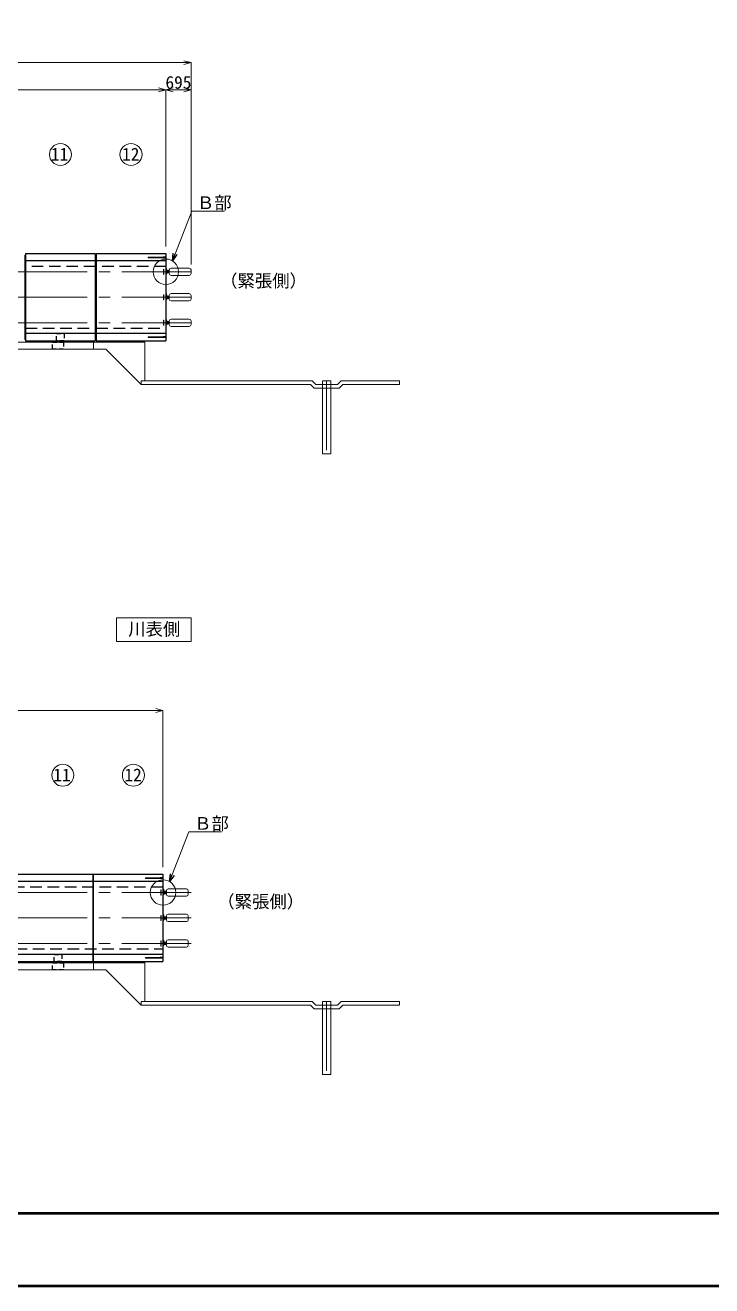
# Model space of a CAD drawing. Header units: millimetres. Extents: x 0 to 84100, y 0 to 59400.
# Drawn here: x 28854 to 47731, y 0 to 34653 of the extents above; entities that cross this region are included whole.
import ezdxf

# ---------------------------------------------------------------- set-up
doc = ezdxf.new("R2010")
doc.units = ezdxf.units.MM
doc.header["$LTSCALE"] = 100
doc.header["$PDMODE"] = 3
doc.header["$PDSIZE"] = -2
doc.linetypes.add('CENTER2', pattern=[28.575, 19.05, -3.175, 3.175, -3.175])
doc.linetypes.add('HIDDEN2', pattern=[4.7625, 3.175, -1.5875])
doc.layers.get('0').update_dxf_attribs({"lineweight": 9})
for name, color, linetype, lineweight in [('0その他', 7, 'Continuous', 13), ('0中心線', 7, 'CENTER2', 5), ('0寸法', 7, 'Continuous', 5), ('0文字', 41, 'Continuous', 5), ('1Pca-BOX', 3, 'Continuous', 25), ('1Pca-BOX割付', 4, 'Continuous', 13), ('1グラウトホール', 1, 'HIDDEN2', 25), ('2均し基礎コンクリート', 140, 'Continuous', 13), ('2遮水・可とう矢板', 43, 'Continuous', 13), ('3FBゴム', 181, 'Continuous', 13), ('3PC定着具', 150, 'Continuous', 13), ('3機械式継手', 220, 'Continuous', 13), ('D-TTL', 2, 'Continuous', 50)]:
    doc.layers.add(name, color=color, linetype=linetype, lineweight=lineweight)
doc.styles.add('寸法文字', font='MS Gothic.ttf')
doc.dimstyles.new('1／100', dxfattribs={"dimscale": 100, "dimtxt": 3.5, "dimasz": 2, "dimexe": 0, "dimexo": 2, "dimgap": 0.3, "dimtad": 1, "dimdec": 0, "dimzin": 1, "dimdsep": 46, "dimtxsty": '寸法文字', "dimblk": 'OPEN30', "dimcen": 2.5, "dimclrd": 256, "dimclre": 256, "dimclrt": 256, "dimadec": 0, "dimazin": 0, "dimtfac": 1, "dimtdec": 0, "dimtmove": 0, "dimatfit": 3, "dimldrblk": 'OPEN30', "dimfxl": 1, "dimlwd": -1, "dimlwe": -1, "dimarcsym": 0})
doc.dimstyles.new('1／200', dxfattribs={"dimscale": 100, "dimtxt": 3.5, "dimasz": 2, "dimexe": 0, "dimexo": 2, "dimgap": 0.3, "dimtad": 1, "dimdec": 1, "dimzin": 9, "dimdsep": 46, "dimtxsty": '寸法文字', "dimblk": 'OPEN30', "dimcen": 2.5, "dimclrd": 256, "dimclre": 256, "dimclrt": 256, "dimadec": 0, "dimazin": 0, "dimtfac": 1, "dimtdec": 1, "dimtmove": 2, "dimatfit": 2, "dimldrblk": 'OPEN30', "dimfxl": 1, "dimlwd": -1, "dimlwe": -1, "dimarcsym": 0})

# ---------------------------------------------------------------- blocks, each defined once
blk = doc.blocks.new('_Open30')
at = {"color": 0, "linetype": 'ByBlock', "lineweight": -2}
for p, q in [((-1, 0.27), (0, 0)), ((0, 0), (-1, -0.27)), ((0, 0), (-1, 0))]:
    blk.add_line(p, q, dxfattribs=at)
blk = doc.blocks.new('*D3')
at = {"layer": '0寸法', "transparency": 16777216}
for p, q in [((9542, 11511), (9542, 15811)), ((9742, 15811), (32442, 15811)), ((32642, 11511), (32642, 15811))]:
    blk.add_line(p, q, dxfattribs=at)
at = {"layer": 'Defpoints', "color": 0, "transparency": 16777216}
for p in [(32642, 15811), (9542, 11311), (32642, 11311)]:
    blk.add_point(p, dxfattribs=at)
at = {"layer": '0寸法', "transparency": 16777216, "xscale": 200, "yscale": 200, "zscale": 200, "rotation": 180}
blk.add_blockref('_Open30', (9542, 15811), dxfattribs=at)
at = {"layer": '0寸法', "transparency": 16777216, "xscale": 200, "yscale": 200, "zscale": 200}
blk.add_blockref('_Open30', (32642, 15811), dxfattribs=at)
at = {"layer": '0寸法', "transparency": 16777216, "insert": (21092, 16035), "char_height": 350, "attachment_point": 5, "style": '寸法文字'}
blk.add_mtext('12@1914+11@12=23100', dxfattribs=at)
blk = doc.blocks.new('*D13')
at = {"layer": '0寸法', "transparency": 16777216}
for p, q in [((9477, 28574), (9477, 32874)), ((9677, 32874), (32520, 32874)), ((32720, 28574), (32720, 32874))]:
    blk.add_line(p, q, dxfattribs=at)
at = {"layer": 'Defpoints', "color": 0, "transparency": 16777216}
for p in [(32720, 32874), (9477, 28374), (32720, 28374)]:
    blk.add_point(p, dxfattribs=at)
at = {"layer": '0寸法', "transparency": 16777216, "xscale": 200, "yscale": 200, "zscale": 200, "rotation": 180}
blk.add_blockref('_Open30', (9477, 32874), dxfattribs=at)
at = {"layer": '0寸法', "transparency": 16777216, "xscale": 200, "yscale": 200, "zscale": 200}
blk.add_blockref('_Open30', (32720, 32874), dxfattribs=at)
at = {"layer": '0寸法', "transparency": 16777216, "insert": (21098, 33098), "char_height": 350, "attachment_point": 5, "style": '寸法文字'}
blk.add_mtext('12@1914+11@25=23243', dxfattribs=at)
blk = doc.blocks.new('*D17')
at = {"layer": '0寸法', "transparency": 16777216}
for p, q in [((32720, 28574), (32720, 32874)), ((32920, 32874), (33215, 32874)), ((33415, 28074), (33415, 32874))]:
    blk.add_line(p, q, dxfattribs=at)
at = {"layer": 'Defpoints', "color": 0, "transparency": 16777216}
for p in [(33415, 32874), (32720, 28374), (33415, 27874)]:
    blk.add_point(p, dxfattribs=at)
at = {"layer": '0寸法', "transparency": 16777216, "xscale": 200, "yscale": 200, "zscale": 200, "rotation": 180}
blk.add_blockref('_Open30', (32720, 32874), dxfattribs=at)
at = {"layer": '0寸法', "transparency": 16777216, "xscale": 200, "yscale": 200, "zscale": 200}
blk.add_blockref('_Open30', (33415, 32874), dxfattribs=at)
at = {"layer": '0寸法', "transparency": 16777216, "insert": (33067, 33079), "char_height": 350, "attachment_point": 5, "style": '寸法文字'}
blk.add_mtext('695', dxfattribs=at)
blk = doc.blocks.new('*D18')
at = {"layer": '0寸法', "transparency": 16777216}
for p, q in [((8782, 28074), (8782, 33624)), ((8982, 33624), (33215, 33624)), ((33415, 28074), (33415, 33624))]:
    blk.add_line(p, q, dxfattribs=at)
at = {"layer": 'Defpoints', "color": 0, "transparency": 16777216}
for p in [(33415, 33624), (8782, 27874), (33415, 27874)]:
    blk.add_point(p, dxfattribs=at)
at = {"layer": '0寸法', "transparency": 16777216, "xscale": 200, "yscale": 200, "zscale": 200, "rotation": 180}
blk.add_blockref('_Open30', (8782, 33624), dxfattribs=at)
at = {"layer": '0寸法', "transparency": 16777216, "xscale": 200, "yscale": 200, "zscale": 200}
blk.add_blockref('_Open30', (33415, 33624), dxfattribs=at)
at = {"layer": '0寸法', "transparency": 16777216, "insert": (21098, 33829), "char_height": 350, "attachment_point": 5, "style": '寸法文字'}
blk.add_mtext('24633', dxfattribs=at)

msp = doc.modelspace()

# ---------------------------------------------------------------- linework, layer by layer
at = {"layer": '0その他'}
for centre in [(32720.79, 27874.24), (32642.79, 10811.22)]:
    msp.add_circle(centre, 350, dxfattribs=at)
at = {"layer": '0中心線', "ltscale": 0.1}
for p, q in [((32719.79, 28269.24), (32237.79, 28269.24)), ((32719.79, 26079.24), (32237.79, 26079.24)), ((32641.79, 11206.22), (32159.79, 11206.22)), ((32641.79, 9016.22), (32159.79, 9016.22))]:
    msp.add_line(p, q, dxfattribs=at)
at = {"layer": '0中心線'}
for p, q in [((33414.79, 27874.24), (8781.79, 27874.24)), ((33414.79, 27174.24), (8781.79, 27174.24)), ((33414.79, 26474.24), (8781.79, 26474.24)), ((37142.08, 24874.24), (37142.08, 22874.24)), ((33414.79, 10811.22), (8781.79, 10811.22)), ((33414.79, 10111.22), (8781.79, 10111.22)), ((33414.79, 9411.22), (8781.79, 9411.22)), ((37142.08, 7811.22), (37142.08, 5811.22))]:
    msp.add_line(p, q, dxfattribs=at)
at = {"layer": '0文字'}
msp.add_lwpolyline([(31365.62, 18358.68), (33414.79, 18358.68), (33414.79, 17712.19), (31365.62, 17712.19)], close=True, dxfattribs=at)
for centre in [(29823.79, 31098.66), (31762.79, 31098.66), (29888.79, 14035.64), (31827.79, 14035.64)]:
    msp.add_circle(centre, 302.72, dxfattribs=at)
at = {"layer": '1Pca-BOX'}
for p, q in [((28866.79, 28374.24), (30780.79, 28374.24)), ((28866.79, 28374.24), (28866.79, 25974.24)), ((30780.79, 28174.24), (28866.79, 28174.24)), ((30780.79, 28374.24), (30780.79, 25974.24)), ((30805.79, 28374.24), (32719.79, 28374.24)), ((30805.79, 28374.24), (30805.79, 25974.24)), ((32719.79, 28174.24), (30805.79, 28174.24)), ((32719.79, 28374.24), (32719.79, 25974.24)), ((30780.79, 26174.24), (28866.79, 26174.24)), ((32719.79, 26174.24), (30805.79, 26174.24)), ((28866.79, 25974.24), (30780.79, 25974.24)), ((30805.79, 25974.24), (32719.79, 25974.24)), ((9541.79, 11311.22), (32641.79, 11311.22)), ((32641.79, 11111.22), (9541.79, 11111.22)), ((32641.79, 11311.22), (32641.79, 8911.22)), ((32641.79, 9111.22), (9541.79, 9111.22)), ((9541.79, 8911.22), (32641.79, 8911.22))]:
    msp.add_line(p, q, dxfattribs=at)
at = {"layer": '1Pca-BOX', "linetype": 'HIDDEN2'}
for p, q in [((30780.79, 28024.24), (28866.79, 28024.24)), ((32719.79, 28024.24), (30805.79, 28024.24)), ((28866.79, 26324.24), (30780.79, 26324.24)), ((30805.79, 26324.24), (32719.79, 26324.24)), ((32641.79, 10961.22), (9541.79, 10961.22)), ((9541.79, 9261.22), (32641.79, 9261.22))]:
    msp.add_line(p, q, dxfattribs=at)
at = {"layer": '1Pca-BOX割付'}
for p, q in [((30715.79, 11311.22), (30715.79, 8911.22)), ((30727.79, 11311.22), (30727.79, 8911.22))]:
    msp.add_line(p, q, dxfattribs=at)
at = {"layer": '1グラウトホール', "ltscale": 0.4}
for points in [[(29718.79, 26174.24), (29928.79, 26174.24), (29928.79, 25974.24), (29718.79, 25974.24)], [(29608.79, 25944.24), (29908.79, 25944.24), (29908.79, 25744.24), (29608.79, 25744.24)], [(29653.79, 9111.22), (29863.79, 9111.22), (29863.79, 8911.22), (29653.79, 8911.22)], [(29608.79, 8881.22), (29908.79, 8881.22), (29908.79, 8681.22), (29608.79, 8681.22)]]:
    msp.add_lwpolyline(points, close=True, dxfattribs=at)
at = {"layer": '2均し基礎コンクリート'}
for p, q in [((10042.08, 25944.24), (32141.79, 25944.24)), ((28332.79, 25744.24), (31071.79, 25744.24)), ((30727.79, 25944.24), (30727.79, 25744.24)), ((31071.79, 25744.24), (32041.79, 24774.24)), ((32141.79, 24874.24), (32041.79, 24874.24)), ((32041.79, 24774.24), (32041.79, 24874.24)), ((36700.66, 24774.24), (32041.79, 24774.24)), ((36700.66, 24774.24), (36800.66, 24674.24)), ((36800.66, 24674.24), (37483.5, 24674.24)), ((37483.5, 24674.24), (37583.5, 24774.24)), ((39142.08, 24774.24), (37583.5, 24774.24)), ((39142.08, 24874.24), (39042.08, 24874.24)), ((39142.08, 24874.24), (39142.08, 24774.24)), ((10042.08, 8881.22), (32141.79, 8881.22)), ((28332.79, 8681.22), (31071.79, 8681.22)), ((30727.79, 8881.22), (30727.79, 8681.22)), ((31071.79, 8681.22), (32041.79, 7711.22)), ((32141.79, 7811.22), (32041.79, 7811.22)), ((32041.79, 7711.22), (32041.79, 7811.22)), ((36700.66, 7711.22), (32041.79, 7711.22)), ((36700.66, 7711.22), (36800.66, 7611.22)), ((37483.5, 7611.22), (37583.5, 7711.22)), ((39142.08, 7711.22), (37583.5, 7711.22)), ((39142.08, 7811.22), (39042.08, 7811.22)), ((39142.08, 7811.22), (39142.08, 7711.22)), ((36800.66, 7611.22), (37483.5, 7611.22))]:
    msp.add_line(p, q, dxfattribs=at)
at = {"layer": '2均し基礎コンクリート', "linetype": 'Continuous'}
for p, q in [((32141.79, 25944.24), (32141.79, 24874.24)), ((36742.08, 24874.24), (32141.79, 24874.24)), ((36742.08, 24874.24), (36842.08, 24774.24)), ((36842.08, 24774.24), (37442.08, 24774.24)), ((37442.08, 24774.24), (37542.08, 24874.24)), ((39042.08, 24874.24), (37542.08, 24874.24)), ((32141.79, 8911.22), (32141.79, 7811.22)), ((36742.08, 7811.22), (32141.79, 7811.22)), ((36742.08, 7811.22), (36842.08, 7711.22)), ((36842.08, 7711.22), (37442.08, 7711.22)), ((37442.08, 7711.22), (37542.08, 7811.22)), ((39042.08, 7811.22), (37542.08, 7811.22))]:
    msp.add_line(p, q, dxfattribs=at)
at = {"layer": '2遮水・可とう矢板'}
for p, q in [((37027.08, 24874.24), (37027.08, 22874.24)), ((37027.08, 24874.24), (37257.08, 24874.24)), ((37257.08, 24874.24), (37257.08, 22874.24)), ((37027.08, 22874.24), (37257.08, 22874.24)), ((37027.08, 7811.22), (37027.08, 5811.22)), ((37027.08, 7811.22), (37257.08, 7811.22)), ((37257.08, 7811.22), (37257.08, 5811.22)), ((37027.08, 5811.22), (37257.08, 5811.22))]:
    msp.add_line(p, q, dxfattribs=at)
at = {"layer": '3FBゴム'}
for points in [[(28866.79, 28334.24), (28841.79, 28334.24), (28841.79, 26014.24), (28866.79, 26014.24)], [(30805.79, 28334.24), (30780.79, 28334.24), (30780.79, 26014.24), (30805.79, 26014.24)]]:
    msp.add_lwpolyline(points, close=True, dxfattribs=at)
at = {"layer": '3PC定着具'}
for p, q in [((32744.79, 27934.24), (32719.79, 27934.24)), ((32719.79, 27934.24), (32719.79, 27814.24)), ((32744.79, 27814.24), (32719.79, 27814.24)), ((32724.34, 27934.24), (32724.34, 27964.08)), ((32724.34, 27964.08), (32740.24, 27964.08)), ((32740.24, 27934.24), (32740.24, 27964.08)), ((32744.79, 27934.24), (32744.79, 27814.24)), ((32814.79, 27906.74), (32744.79, 27906.74)), ((32744.79, 27903.13), (32760.46, 27890.07)), ((32744.79, 27887.57), (32814.79, 27898.74)), ((32814.79, 27849.74), (32744.79, 27860.9)), ((32744.79, 27853.48), (32758.89, 27841.74)), ((32744.79, 27841.74), (32814.79, 27841.74)), ((32754.93, 27859.29), (32775.99, 27841.74)), ((32757.56, 27906.74), (32774.81, 27892.36)), ((32774.66, 27906.74), (32789.69, 27894.73)), ((32776, 27855.92), (32793.35, 27841.74)), ((32791.77, 27906.74), (32804.66, 27897.12)), ((32795.76, 27852.77), (32810.45, 27841.74)), ((32808.87, 27906.74), (32814.79, 27903.32)), ((32814.79, 27924.24), (32814.79, 27824.24)), ((32864.79, 27974.24), (33364.79, 27974.24)), ((32864.79, 27774.24), (33364.79, 27774.24)), ((33414.79, 27824.24), (33414.79, 27924.24)), ((32744.79, 27234.24), (32719.79, 27234.24)), ((32719.79, 27234.24), (32719.79, 27114.24)), ((32744.79, 27114.24), (32719.79, 27114.24)), ((32724.34, 27234.24), (32724.34, 27264.08)), ((32724.34, 27264.08), (32740.24, 27264.08)), ((32740.24, 27234.24), (32740.24, 27264.08)), ((32744.79, 27234.24), (32744.79, 27114.24)), ((32814.79, 27206.74), (32744.79, 27206.74)), ((32744.79, 27203.13), (32760.46, 27190.07)), ((32744.79, 27187.57), (32814.79, 27198.74)), ((32814.79, 27149.74), (32744.79, 27160.9)), ((32744.79, 27153.48), (32758.89, 27141.74)), ((32744.79, 27141.74), (32814.79, 27141.74)), ((32754.93, 27159.29), (32775.99, 27141.74)), ((32757.56, 27206.74), (32774.81, 27192.36)), ((32774.66, 27206.74), (32789.69, 27194.73)), ((32776, 27155.92), (32793.35, 27141.74)), ((32791.77, 27206.74), (32804.66, 27197.12)), ((32795.76, 27152.77), (32810.45, 27141.74)), ((32808.87, 27206.74), (32814.79, 27203.32)), ((32814.79, 27224.24), (32814.79, 27124.24)), ((32864.79, 27274.24), (33364.79, 27274.24)), ((32864.79, 27074.24), (33364.79, 27074.24)), ((33414.79, 27124.24), (33414.79, 27224.24)), ((32744.79, 26534.24), (32719.79, 26534.24)), ((32719.79, 26534.24), (32719.79, 26414.24)), ((32744.79, 26414.24), (32719.79, 26414.24)), ((32724.34, 26534.24), (32724.34, 26564.08)), ((32724.34, 26564.08), (32740.24, 26564.08)), ((32740.24, 26534.24), (32740.24, 26564.08)), ((32744.79, 26534.24), (32744.79, 26414.24)), ((32814.79, 26506.74), (32744.79, 26506.74)), ((32744.79, 26503.13), (32760.46, 26490.07)), ((32744.79, 26487.57), (32814.79, 26498.74)), ((32814.79, 26449.74), (32744.79, 26460.9)), ((32744.79, 26453.48), (32758.89, 26441.74)), ((32744.79, 26441.74), (32814.79, 26441.74)), ((32754.93, 26459.29), (32775.99, 26441.74)), ((32757.56, 26506.74), (32774.81, 26492.36)), ((32774.66, 26506.74), (32789.69, 26494.73)), ((32776, 26455.92), (32793.35, 26441.74)), ((32791.77, 26506.74), (32804.66, 26497.12)), ((32795.76, 26452.77), (32810.45, 26441.74)), ((32808.87, 26506.74), (32814.79, 26503.32)), ((32814.79, 26524.24), (32814.79, 26424.24)), ((32864.79, 26574.24), (33364.79, 26574.24)), ((32864.79, 26374.24), (33364.79, 26374.24)), ((33414.79, 26424.24), (33414.79, 26524.24)), ((32666.79, 10871.22), (32641.79, 10871.22)), ((32641.79, 10871.22), (32641.79, 10751.22)), ((32666.79, 10751.22), (32641.79, 10751.22)), ((32646.34, 10871.22), (32646.34, 10901.06)), ((32646.34, 10901.06), (32662.24, 10901.06)), ((32662.24, 10871.22), (32662.24, 10901.06)), ((32666.79, 10871.22), (32666.79, 10751.22)), ((32736.79, 10843.72), (32666.79, 10843.72)), ((32666.79, 10840.11), (32682.46, 10827.05)), ((32666.79, 10824.55), (32736.79, 10835.72)), ((32736.79, 10786.72), (32666.79, 10797.88)), ((32666.79, 10790.46), (32680.89, 10778.72)), ((32666.79, 10778.72), (32736.79, 10778.72)), ((32676.93, 10796.27), (32697.99, 10778.72)), ((32679.56, 10843.72), (32696.81, 10829.34)), ((32696.66, 10843.72), (32711.69, 10831.71)), ((32698, 10792.9), (32715.35, 10778.72)), ((32713.77, 10843.72), (32726.66, 10834.1)), ((32717.76, 10789.75), (32732.45, 10778.72)), ((32730.87, 10843.72), (32736.79, 10840.3)), ((32736.79, 10861.22), (32736.79, 10761.22)), ((32786.79, 10911.22), (33286.79, 10911.22)), ((33336.79, 10761.22), (33336.79, 10861.22)), ((32786.79, 10711.22), (33286.79, 10711.22)), ((32666.79, 10171.22), (32641.79, 10171.22)), ((32641.79, 10171.22), (32641.79, 10051.22)), ((32666.79, 10051.22), (32641.79, 10051.22)), ((32646.34, 10171.22), (32646.34, 10201.06)), ((32646.34, 10201.06), (32662.24, 10201.06)), ((32662.24, 10171.22), (32662.24, 10201.06)), ((32666.79, 10171.22), (32666.79, 10051.22)), ((32736.79, 10143.72), (32666.79, 10143.72)), ((32666.79, 10140.11), (32682.46, 10127.05)), ((32666.79, 10124.55), (32736.79, 10135.72)), ((32736.79, 10086.72), (32666.79, 10097.88)), ((32666.79, 10090.46), (32680.89, 10078.72)), ((32666.79, 10078.72), (32736.79, 10078.72)), ((32676.93, 10096.27), (32697.99, 10078.72)), ((32679.56, 10143.72), (32696.81, 10129.34)), ((32696.66, 10143.72), (32711.69, 10131.71)), ((32698, 10092.9), (32715.35, 10078.72)), ((32713.77, 10143.72), (32726.66, 10134.1)), ((32717.76, 10089.75), (32732.45, 10078.72)), ((32730.87, 10143.72), (32736.79, 10140.3)), ((32736.79, 10161.22), (32736.79, 10061.22)), ((32786.79, 10211.22), (33286.79, 10211.22)), ((33336.79, 10061.22), (33336.79, 10161.22)), ((32786.79, 10011.22), (33286.79, 10011.22)), ((32666.79, 9471.22), (32641.79, 9471.22)), ((32641.79, 9471.22), (32641.79, 9351.22)), ((32646.34, 9471.22), (32646.34, 9501.06)), ((32646.34, 9501.06), (32662.24, 9501.06)), ((32662.24, 9471.22), (32662.24, 9501.06)), ((32666.79, 9471.22), (32666.79, 9351.22)), ((32736.79, 9443.72), (32666.79, 9443.72)), ((32666.79, 9440.11), (32682.46, 9427.05)), ((32666.79, 9424.55), (32736.79, 9435.72)), ((32736.79, 9386.72), (32666.79, 9397.88)), ((32666.79, 9390.46), (32680.89, 9378.72)), ((32666.79, 9378.72), (32736.79, 9378.72)), ((32676.93, 9396.27), (32697.99, 9378.72)), ((32679.56, 9443.72), (32696.81, 9429.34)), ((32696.66, 9443.72), (32711.69, 9431.71)), ((32698, 9392.9), (32715.35, 9378.72)), ((32713.77, 9443.72), (32726.66, 9434.1)), ((32717.76, 9389.75), (32732.45, 9378.72)), ((32730.87, 9443.72), (32736.79, 9440.3)), ((32736.79, 9461.22), (32736.79, 9361.22)), ((32786.79, 9511.22), (33286.79, 9511.22)), ((33336.79, 9361.22), (33336.79, 9461.22)), ((32666.79, 9351.22), (32641.79, 9351.22)), ((32786.79, 9311.22), (33286.79, 9311.22))]:
    msp.add_line(p, q, dxfattribs=at)
at = {"layer": '3PC定着具', "linetype": 'HIDDEN2'}
for p, q in [((32732.29, 27885.74), (32719.79, 27898.24)), ((32732.29, 27862.74), (32719.79, 27850.24)), ((32724.34, 27894.19), (32724.34, 27934.24)), ((32744.79, 27885.74), (32732.29, 27885.74)), ((32744.79, 27862.74), (32732.29, 27862.74)), ((32740.24, 27885.74), (32740.24, 27934.24)), ((32732.29, 27185.74), (32719.79, 27198.24)), ((32732.29, 27162.74), (32719.79, 27150.24)), ((32724.34, 27194.19), (32724.34, 27234.24)), ((32744.79, 27185.74), (32732.29, 27185.74)), ((32744.79, 27162.74), (32732.29, 27162.74)), ((32740.24, 27185.74), (32740.24, 27234.24)), ((32732.29, 26485.74), (32719.79, 26498.24)), ((32732.29, 26462.74), (32719.79, 26450.24)), ((32724.34, 26494.19), (32724.34, 26534.24)), ((32744.79, 26485.74), (32732.29, 26485.74)), ((32744.79, 26462.74), (32732.29, 26462.74)), ((32740.24, 26485.74), (32740.24, 26534.24)), ((32654.29, 10822.72), (32641.79, 10835.22)), ((32654.29, 10799.72), (32641.79, 10787.22)), ((32646.34, 10831.17), (32646.34, 10871.22)), ((32666.79, 10822.72), (32654.29, 10822.72)), ((32666.79, 10799.72), (32654.29, 10799.72)), ((32662.24, 10822.72), (32662.24, 10871.22)), ((32654.29, 10122.72), (32641.79, 10135.22)), ((32654.29, 10099.72), (32641.79, 10087.22)), ((32646.34, 10131.17), (32646.34, 10171.22)), ((32666.79, 10122.72), (32654.29, 10122.72)), ((32666.79, 10099.72), (32654.29, 10099.72)), ((32662.24, 10122.72), (32662.24, 10171.22)), ((32654.29, 9422.72), (32641.79, 9435.22)), ((32654.29, 9399.72), (32641.79, 9387.22)), ((32646.34, 9431.17), (32646.34, 9471.22)), ((32666.79, 9422.72), (32654.29, 9422.72)), ((32666.79, 9399.72), (32654.29, 9399.72)), ((32662.24, 9422.72), (32662.24, 9471.22))]:
    msp.add_line(p, q, dxfattribs=at)
at = {"layer": '3PC定着具'}
for points in [[(32669.79, 27806.74), (32669.79, 27941.74, 1.00000017), (32660.79, 27941.74)], [(32660.79, 27806.74, 0.99999985), (32669.79, 27806.74)], [(32669.79, 27106.74), (32669.79, 27241.74, 1.00000017), (32660.79, 27241.74)], [(32660.79, 27106.74, 0.99999985), (32669.79, 27106.74)], [(32669.79, 26406.74), (32669.79, 26541.74, 1.00000017), (32660.79, 26541.74)], [(32660.79, 26406.74, 0.99999985), (32669.79, 26406.74)], [(32591.79, 10743.72), (32591.79, 10878.72, 1.00000017), (32582.79, 10878.72)], [(32582.79, 10743.72, 0.99999985), (32591.79, 10743.72)], [(32591.79, 10043.72), (32591.79, 10178.72, 1.00000017), (32582.79, 10178.72)], [(32582.79, 10043.72, 0.99999985), (32591.79, 10043.72)], [(32591.79, 9343.72), (32591.79, 9478.72, 1.00000017), (32582.79, 9478.72)], [(32582.79, 9343.72, 0.99999985), (32591.79, 9343.72)]]:
    msp.add_lwpolyline(points, format="xyb", dxfattribs=at)
for points in [[(32660.79, 27941.74), (32660.79, 27806.74)], [(32660.79, 27241.74), (32660.79, 27106.74)], [(32660.79, 26541.74), (32660.79, 26406.74)], [(32582.79, 10878.72), (32582.79, 10743.72)], [(32582.79, 10178.72), (32582.79, 10043.72)], [(32582.79, 9478.72), (32582.79, 9343.72)]]:
    msp.add_lwpolyline(points, dxfattribs=at)
for centre, start, end in [((32864.79, 27924.24), 90, 180), ((32864.79, 27824.24), 180, 270), ((33364.79, 27924.24), 0, 90), ((33364.79, 27824.24), 270, 0), ((32864.79, 27224.24), 90, 180), ((32864.79, 27124.24), 180, 270), ((33364.79, 27224.24), 0, 90), ((33364.79, 27124.24), 270, 0), ((32864.79, 26524.24), 90, 180), ((32864.79, 26424.24), 180, 270), ((33364.79, 26524.24), 0, 90), ((33364.79, 26424.24), 270, 0), ((32786.79, 10861.22), 90, 180), ((32786.79, 10761.22), 180, 270), ((33286.79, 10861.22), 0, 90), ((33286.79, 10761.22), 270, 0), ((32786.79, 10161.22), 90, 180), ((32786.79, 10061.22), 180, 270), ((33286.79, 10161.22), 0, 90), ((33286.79, 10061.22), 270, 0), ((32786.79, 9461.22), 90, 180), ((32786.79, 9361.22), 180, 270), ((33286.79, 9461.22), 0, 90), ((33286.79, 9361.22), 270, 0)]:
    msp.add_arc(centre, 50, start, end, dxfattribs=at)
at = {"layer": '3機械式継手'}
for p, q in [((32642.79, 28277.24), (32237.79, 28277.24)), ((32237.79, 28261.24), (32237.79, 28277.24)), ((32642.79, 28261.24), (32237.79, 28261.24)), ((32642.79, 28255.99), (32642.79, 28282.49)), ((32642.79, 28282.49), (32697.79, 28282.49)), ((32642.79, 28255.99), (32697.79, 28255.99)), ((32701.79, 28281.99), (32697.79, 28282.49)), ((32701.79, 28256.49), (32697.79, 28255.99)), ((32701.79, 28281.99), (32719.79, 28281.99)), ((32701.79, 28256.49), (32719.79, 28256.49)), ((32719.79, 28281.99), (32719.79, 28256.49)), ((32719.79, 28281.99), (32719.79, 28256.49)), ((32642.79, 26087.24), (32237.79, 26087.24)), ((32237.79, 26071.24), (32237.79, 26087.24)), ((32642.79, 26071.24), (32237.79, 26071.24)), ((32642.79, 26065.99), (32642.79, 26092.49)), ((32642.79, 26092.49), (32697.79, 26092.49)), ((32642.79, 26065.99), (32697.79, 26065.99)), ((32701.79, 26091.99), (32697.79, 26092.49)), ((32701.79, 26066.49), (32697.79, 26065.99)), ((32701.79, 26091.99), (32719.79, 26091.99)), ((32701.79, 26066.49), (32719.79, 26066.49)), ((32719.79, 26091.99), (32719.79, 26066.49)), ((32719.79, 26091.99), (32719.79, 26066.49)), ((32564.79, 11214.22), (32159.79, 11214.22)), ((32159.79, 11198.22), (32159.79, 11214.22)), ((32564.79, 11198.22), (32159.79, 11198.22)), ((32564.79, 11192.97), (32564.79, 11219.47)), ((32564.79, 11219.47), (32619.79, 11219.47)), ((32564.79, 11192.97), (32619.79, 11192.97)), ((32623.79, 11218.97), (32619.79, 11219.47)), ((32623.79, 11193.47), (32619.79, 11192.97)), ((32623.79, 11218.97), (32641.79, 11218.97)), ((32623.79, 11193.47), (32641.79, 11193.47)), ((32641.79, 11218.97), (32641.79, 11193.47)), ((32641.79, 11218.97), (32641.79, 11193.47)), ((32564.79, 9024.22), (32159.79, 9024.22)), ((32159.79, 9008.22), (32159.79, 9024.22)), ((32564.79, 9002.97), (32564.79, 9029.47)), ((32564.79, 9029.47), (32619.79, 9029.47)), ((32623.79, 9028.97), (32619.79, 9029.47)), ((32623.79, 9028.97), (32641.79, 9028.97)), ((32641.79, 9028.97), (32641.79, 9003.47)), ((32641.79, 9028.97), (32641.79, 9003.47)), ((32564.79, 9008.22), (32159.79, 9008.22)), ((32564.79, 9002.97), (32619.79, 9002.97)), ((32623.79, 9003.47), (32619.79, 9002.97)), ((32623.79, 9003.47), (32641.79, 9003.47))]:
    msp.add_line(p, q, dxfattribs=at)
at = {"layer": '3機械式継手', "linetype": 'HIDDEN2', "ltscale": 0.6}
for p, q in [((32642.79, 28277.24), (32719.79, 28277.24)), ((32642.79, 28261.24), (32719.79, 28261.24)), ((32687.79, 28261.24), (32687.79, 28277.24)), ((32698.79, 28261.24), (32698.79, 28277.24)), ((32642.79, 26087.24), (32719.79, 26087.24)), ((32642.79, 26071.24), (32719.79, 26071.24)), ((32687.79, 26071.24), (32687.79, 26087.24)), ((32698.79, 26071.24), (32698.79, 26087.24)), ((32564.79, 11214.22), (32641.79, 11214.22)), ((32564.79, 11198.22), (32641.79, 11198.22)), ((32609.79, 11198.22), (32609.79, 11214.22)), ((32620.79, 11198.22), (32620.79, 11214.22)), ((32564.79, 9024.22), (32641.79, 9024.22)), ((32609.79, 9008.22), (32609.79, 9024.22)), ((32620.79, 9008.22), (32620.79, 9024.22)), ((32564.79, 9008.22), (32641.79, 9008.22))]:
    msp.add_line(p, q, dxfattribs=at)
at = {"layer": 'D-TTL'}
for points in [[(0, 0), (84100, 0), (84100, 59400), (0, 59400)], [(2000, 2000), (82100, 2000), (82100, 57400), (2000, 57400)]]:
    msp.add_lwpolyline(points, close=True, dxfattribs=at)

# ---------------------------------------------------------------- texts
at = {"layer": '0文字', "style": '寸法文字'}
for s, p in [('（緊張側）', (34213.63, 27451.51)), ('川表側', (31686.96, 17877.72)), ('（緊張側）', (34135.63, 10388.49))]:
    msp.add_text(s, height=350, dxfattribs=at).set_placement(p)
at = {"layer": '0文字', "char_height": 350, "style": '寸法文字'}
for s, insert, attachment_point in [('11', (29801.06, 31108.06), 5), ('12', (31755.59, 31108.06), 5), ('Ｂ部', (33575.54, 29559.39), 7), ('11', (29866.06, 14045.03), 5), ('12', (31820.59, 14045.03), 5), ('Ｂ部', (33497.54, 12496.37), 7)]:
    msp.add_mtext(s, dxfattribs=dict(at, insert=insert, attachment_point=attachment_point))

# ---------------------------------------------------------------- dimensions: what is measured, and where the dimension line sits
at = {"layer": '0寸法'}
dim = msp.add_linear_dim(base=(33414.79, 33624.24), p1=(8781.79, 27874.24), p2=(33414.79, 27874.24), dimstyle='1／100', dxfattribs=at)
dim.commit()
dim.dimension.update_dxf_attribs({"geometry": '*D18', "text_midpoint": (21098.29, 33829.24)})
for base, p1, p2, text, picture, middle in [((32719.79, 32874.24), (9476.79, 28374.24), (32719.79, 28374.24), '12@1914+11@25=<>', '*D13', (21098.29, 33097.89)), ((32641.79, 15811.22), (9541.79, 11311.22), (32641.79, 11311.22), '12@1914+11@12=<>', '*D3', (21091.79, 16034.87))]:
    dim = msp.add_linear_dim(base=base, p1=p1, p2=p2, text=text, dimstyle='1／100', dxfattribs=at)
    dim.commit()
    dim.dimension.update_dxf_attribs({"geometry": picture, "text_midpoint": middle})
dim = msp.add_linear_dim(base=(33414.79, 32874.24), p1=(32719.79, 28374.24), p2=(33414.79, 27874.24), dimstyle='1／100', override={"dimtmove": 1}, dxfattribs=at)
dim.commit()
dim.dimension.update_dxf_attribs({"geometry": '*D17', "text_midpoint": (33067.29, 33079.24)})

# ---------------------------------------------------------------- leaders
at = {"layer": '0文字', "annotation_type": 0, "has_hookline": 1, "hookline_direction": 0, "text_width": 788.83}
for points in [[(32903.26, 28179.07), (33434.2, 29539.39), (33510.71, 29539.39)], [(32825.26, 11116.05), (33356.2, 12476.37), (33432.71, 12476.37)]]:
    msp.add_leader(points, dimstyle='1／200', override={"dimtxsty": '寸法文字'}, dxfattribs=at)

doc.saveas('drawing.dxf')
